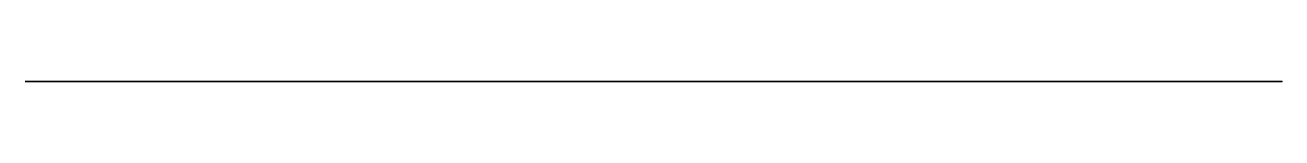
# Model space of a CAD drawing. Header units: millimetres. Extents: x -520 to 0, y 0 to 0.
import ezdxf

# ---------------------------------------------------------------- set-up
doc = ezdxf.new("R2010")
doc.units = ezdxf.units.MM
doc.header["$MEASUREMENT"] = 0
doc.layers.add('MAZE #4 v1_Sketch1', color=7, linetype='Continuous')

msp = doc.modelspace()

# ---------------------------------------------------------------- linework, layer by layer
at = {"layer": 'MAZE #4 v1_Sketch1'}
for p, q in [((0, 0), (-520, 0)), ((-520, 0, -520), (0, 0, -520)), ((-520, 0), (-520, 0, -520)), ((-156.4, 0, -509.26), (-287.58, 0, -494.47)), ((0, 0, -520), (0, 0))]:
    msp.add_line(p, q, dxfattribs=at)
at = {"layer": 'MAZE #4 v1_Sketch1', "extrusion": (0, 1, 0)}
msp.add_arc((250, -470), 42.43, 228.6781, 178.732, dxfattribs=at)
msp.add_open_spline([(-190, 0), (-196.02, 0, -8.89), (-206.46, 0, -25.53), (-217.36, 0, -47.05), (-222.38, 0, -68.9), (-213.42, 0, -85.21), (-191.3, 0, -91.85), (-160.2, 0, -91.55), (-127.1, 0, -88.88), (-99.99, 0, -88.89), (-86.07, 0, -95.85), (-90.1, 0, -112), (-112.36, 0, -136.06), (-149.55, 0, -164.09), (-196.15, 0, -190.75), (-245.55, 0, -210.38), (-291.37, 0, -218.16), (-328.56, 0, -211.27), (-354.82, 0, -190.1), (-371.38, 0, -159.05), (-381.59, 0, -124.78), (-389.64, 0, -94.78), (-399.32, 0, -75.88), (-412.72, 0, -72.73), (-428.99, 0, -86.3), (-445.45, 0, -114.79), (-458.69, 0, -154.4), (-465.58, 0, -200.15), (-464.55, 0, -246.74), (-455.58, 0, -289.09), (-439.68, 0, -322.83), (-418.48, 0, -344.71), (-393.8, 0, -353.09), (-367.23, 0, -348.41), (-339.7, 0, -333.75), (-311.58, 0, -313.94), (-283.05, 0, -294.54), (-254.28, 0, -280.79), (-225.71, 0, -276.65), (-198.33, 0, -283.62), (-173.7, 0, -300.59), (-153.64, 0, -324.94), (-139.98, 0, -353.27), (-134.34, 0, -382.25), (-137.8, 0, -409.55), (-150.98, 0, -433.82), (-169.54, 0, -450.26), (-188, 0, -460.82), (-202.33, 0, -467.07), (-210, 0, -470)], degree=5, dxfattribs=at)
msp.add_open_spline([(-170, 0), (-175.51, 0, -6.43), (-185.29, 0, -18.4), (-196.28, 0, -33.69), (-203.54, 0, -48.74), (-200.66, 0, -59), (-186.88, 0, -61.7), (-164.42, 0, -58.96), (-136.76, 0, -54.05), (-108.02, 0, -50.63), (-82.42, 0, -52.11), (-63.8, 0, -61.01), (-54.98, 0, -78.2), (-57.41, 0, -102.53), (-71.41, 0, -131.53), (-96.23, 0, -161.9), (-130.25, 0, -190.08), (-171.11, 0, -212.86), (-215.82, 0, -227.85), (-260.93, 0, -234.11), (-302.98, 0, -231.82), (-338.84, 0, -222.05), (-366.19, 0, -206.55), (-383.9, 0, -187.44), (-392.45, 0, -167.05), (-394.42, 0, -147.59), (-394.63, 0, -131), (-397.71, 0, -119.35), (-406.04, 0, -115.04), (-417.13, 0, -121.31), (-426.13, 0, -140.58), (-430.15, 0, -171.88), (-428.82, 0, -210.92), (-423.17, 0, -251.75), (-415.05, 0, -287.87), (-406.27, 0, -313.57), (-397.93, 0, -325.12), (-389.51, 0, -322.25), (-378.6, 0, -308.75), (-362.33, 0, -290.25), (-338.65, 0, -272.54), (-307.61, 0, -259.57), (-270.88, 0, -253.69), (-231.27, 0, -255.98), (-192.14, 0, -266.42), (-156.98, 0, -284.15), (-128.83, 0, -307.76), (-109.8, 0, -335.5), (-100.53, 0, -365.52), (-100.54, 0, -395.99), (-108.51, 0, -425.15), (-122.71, 0, -451.37), (-141.27, 0, -473.28), (-162.59, 0, -489.79), (-183.27, 0, -499.15), (-199.99, 0, -502.45), (-212.16, 0, -502.72), (-219.54, 0, -502.14), (-221.99, 0, -501.86)], degree=5, knots=[0, 0, 0, 0, 0, 0, 0.0181818, 0.0363636, 0.0545455, 0.0727273, 0.0909091, 0.1090909, 0.1272727, 0.1454545, 0.1636364, 0.1818182, 0.2, 0.2181818, 0.2363636, 0.2545455, 0.2727273, 0.2909091, 0.3090909, 0.3272727, 0.3454545, 0.3636364, 0.3818182, 0.4, 0.4181818, 0.4363636, 0.4545455, 0.4727273, 0.4909091, 0.5090909, 0.5272727, 0.5454545, 0.5636364, 0.5818182, 0.6, 0.6181818, 0.6363636, 0.6545455, 0.6727273, 0.6909091, 0.7090909, 0.7272727, 0.7454545, 0.7636364, 0.7818182, 0.8, 0.8181818, 0.8363636, 0.8545455, 0.8727273, 0.8909091, 0.9090909, 0.9272727, 0.9454545, 0.9636364, 0.972623, 0.972623, 0.972623, 0.972623, 0.972623, 0.972623], dxfattribs=at)
at = {"layer": 'MAZE #4 v1_Sketch1'}
msp.add_point((0, 0), dxfattribs=at)

doc.saveas('drawing.dxf')
